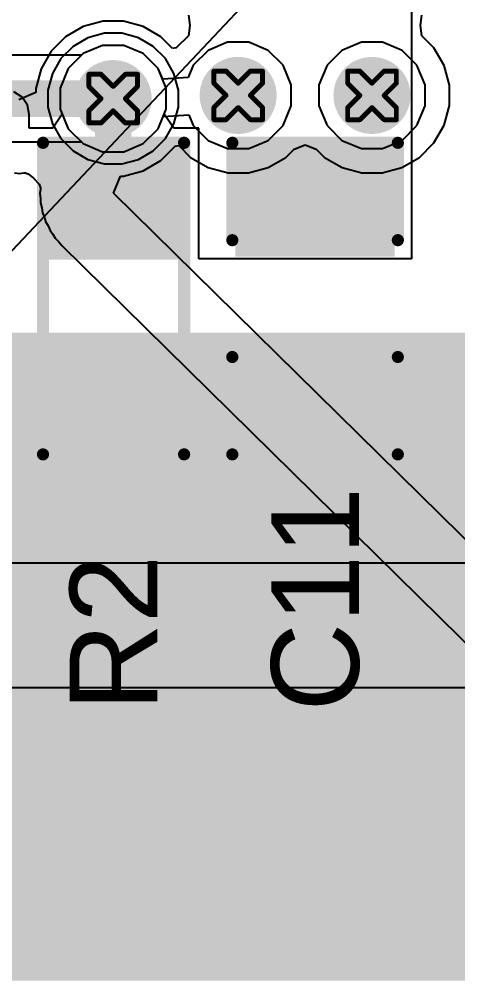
# Model space of a CAD drawing. Header units: inches. Extents: x 0 to 5379, y 0 to 5429.
# Drawn here: x 318.5 to 323.08, y 54.99 to 65.02 of the extents above; entities that cross this region are included whole.
import ezdxf

# ---------------------------------------------------------------- set-up
doc = ezdxf.new("R2010")
doc.units = ezdxf.units.IN
for name, color, linetype in [('Bottom Layer', 5, 'Continuous'), ('Bottom Solder', 6, 'Continuous'), ('Drill Drawing', 1, 'Continuous'), ('GND01', 16, 'Continuous'), ('GND02', 76, 'Continuous'), ('PWR', 156, 'Continuous'), ('SIG 01', 90, 'Continuous'), ('Top Layer', 1, 'Continuous'), ('Top Overlay', 2, 'Continuous'), ('Top Paste', 8, 'Continuous'), ('Top Solder', 216, 'Continuous'), ('Via Holes', 16, 'Continuous')]:
    doc.layers.add(name, color=color, linetype=linetype)
doc.styles.add('Arial', font='', dxfattribs={"height": 0.2})
doc.styles.get('Arial').set_extended_font_data('Arial')

# ---------------------------------------------------------------- blocks, each defined once
blk = doc.blocks.new('C___0805_116')
at = {"layer": 'Top Layer'}
for points in [[(-1.524, 0.762), (-0.508, 0.762), (-0.508, -0.762), (-1.524, -0.762)], [(0.508, 0.762), (1.524, 0.762), (1.524, -0.762), (0.508, -0.762)]]:
    blk.add_hatch(color=1, dxfattribs=at).paths.add_polyline_path(points)
at = {"layer": 'Top Paste'}
for points in [[(-1.524, 0.762), (-0.508, 0.762), (-0.508, -0.762), (-1.524, -0.762)], [(0.508, 0.762), (1.524, 0.762), (1.524, -0.762), (0.508, -0.762)]]:
    blk.add_hatch(color=8, dxfattribs=at).paths.add_polyline_path(points)
at = {"layer": 'Top Solder'}
for points in [[(-1.594, 0.832), (-0.438, 0.832), (-0.438, -0.832), (-1.594, -0.832)], [(0.438, 0.832), (1.594, 0.832), (1.594, -0.832), (0.438, -0.832)]]:
    blk.add_hatch(color=216, dxfattribs=at).paths.add_polyline_path(points)
at = {"layer": 'Top Overlay'}
for points in [[(-0.61, 0.864, 0.127, 0.127, 0), (-1.626, 0.864, 0.127, 0.127, 0)], [(-1.626, -0.864, 0.127, 0.127, 0), (-1.626, 0.864, 0.127, 0.127, 0)], [(1.626, 0.864, 0.127, 0.127, 0), (0.61, 0.864, 0.127, 0.127, 0)], [(1.626, -0.864, 0.127, 0.127, 0), (1.626, 0.864, 0.127, 0.127, 0)], [(-0.61, -0.864, 0.127, 0.127, 0), (-1.626, -0.864, 0.127, 0.127, 0)], [(1.626, -0.864, 0.127, 0.127, 0), (0.61, -0.864, 0.127, 0.127, 0)]]:
    blk.add_lwpolyline(points, format="xyseb", dxfattribs=at)
for points in [[(-1.657, 0.864, 0.0635, 0.0635, 1), (-1.594, 0.864, 0.0635, 0.0635, 1)], [(-1.657, 0.864, 0.0635, 0.0635, 1), (-1.594, 0.864, 0.0635, 0.0635, 1)], [(-0.641, 0.864, 0.0635, 0.0635, 1), (-0.578, 0.864, 0.0635, 0.0635, 1)], [(0.578, 0.864, 0.0635, 0.0635, 1), (0.641, 0.864, 0.0635, 0.0635, 1)], [(1.594, 0.864, 0.0635, 0.0635, 1), (1.657, 0.864, 0.0635, 0.0635, 1)], [(1.594, 0.864, 0.0635, 0.0635, 1), (1.657, 0.864, 0.0635, 0.0635, 1)], [(-1.657, -0.864, 0.0635, 0.0635, 1), (-1.594, -0.864, 0.0635, 0.0635, 1)], [(-1.657, -0.864, 0.0635, 0.0635, 1), (-1.594, -0.864, 0.0635, 0.0635, 1)], [(-0.641, -0.864, 0.0635, 0.0635, 1), (-0.578, -0.864, 0.0635, 0.0635, 1)], [(0.578, -0.864, 0.0635, 0.0635, 1), (0.641, -0.864, 0.0635, 0.0635, 1)], [(1.594, -0.864, 0.0635, 0.0635, 1), (1.657, -0.864, 0.0635, 0.0635, 1)], [(1.594, -0.864, 0.0635, 0.0635, 1), (1.657, -0.864, 0.0635, 0.0635, 1)]]:
    blk.add_lwpolyline(points, format="xyseb", close=True, dxfattribs=at)
blk = doc.blocks.new('P____DI_3333_8_125')
at = {"layer": 'Top Solder'}
blk.add_line((0.102, -1.238), (-5064.815, -5372.221), dxfattribs=at)
blk = doc.blocks.new('RES_0805_126')
at = {"layer": 'Top Layer'}
for points in [[(-1.524, 0.635), (-0.508, 0.635), (-0.508, -0.635), (-1.524, -0.635)], [(0.508, 0.635), (1.524, 0.635), (1.524, -0.635), (0.508, -0.635)]]:
    blk.add_hatch(color=1, dxfattribs=at).paths.add_polyline_path(points)
at = {"layer": 'Top Paste'}
for points in [[(-1.524, 0.635), (-0.508, 0.635), (-0.508, -0.635), (-1.524, -0.635)], [(0.508, 0.635), (1.524, 0.635), (1.524, -0.635), (0.508, -0.635)]]:
    blk.add_hatch(color=8, dxfattribs=at).paths.add_polyline_path(points)
at = {"layer": 'Top Solder'}
for points in [[(-1.6256, 0.7366), (-0.4064, 0.7366), (-0.4064, -0.7366), (-1.6256, -0.7366)], [(0.4064, 0.7366), (1.6256, 0.7366), (1.6256, -0.7366), (0.4064, -0.7366)]]:
    blk.add_hatch(color=216, dxfattribs=at).paths.add_polyline_path(points)
at = {"layer": 'Top Overlay'}
for points in [[(1.6256, 0.7366, 0.127, 0.127, 0), (-1.6256, 0.7366, 0.127, 0.127, 0)], [(-1.6256, -0.7366, 0.127, 0.127, 0), (-1.6256, 0.7366, 0.127, 0.127, 0)], [(1.6256, -0.7366, 0.127, 0.127, 0), (1.6256, 0.7366, 0.127, 0.127, 0)], [(1.6256, -0.7366, 0.127, 0.127, 0), (-1.6256, -0.7366, 0.127, 0.127, 0)]]:
    blk.add_lwpolyline(points, format="xyseb", dxfattribs=at)
for points in [[(-1.65735, 0.7366, 0.0635, 0.0635, 1), (-1.59385, 0.7366, 0.0635, 0.0635, 1)], [(-1.65735, 0.7366, 0.0635, 0.0635, 1), (-1.59385, 0.7366, 0.0635, 0.0635, 1)], [(1.59385, 0.7366, 0.0635, 0.0635, 1), (1.65735, 0.7366, 0.0635, 0.0635, 1)], [(1.59385, 0.7366, 0.0635, 0.0635, 1), (1.65735, 0.7366, 0.0635, 0.0635, 1)], [(-1.65735, -0.7366, 0.0635, 0.0635, 1), (-1.59385, -0.7366, 0.0635, 0.0635, 1)], [(-1.65735, -0.7366, 0.0635, 0.0635, 1), (-1.59385, -0.7366, 0.0635, 0.0635, 1)], [(1.59385, -0.7366, 0.0635, 0.0635, 1), (1.65735, -0.7366, 0.0635, 0.0635, 1)], [(1.59385, -0.7366, 0.0635, 0.0635, 1), (1.65735, -0.7366, 0.0635, 0.0635, 1)]]:
    blk.add_lwpolyline(points, format="xyseb", close=True, dxfattribs=at)

msp = doc.modelspace()

# ---------------------------------------------------------------- hatches: boundary and pattern name
at = {"layer": 'Bottom Layer'}
h = msp.add_hatch(color=5, dxfattribs=at)
edge = h.paths.add_edge_path()
edge.add_arc((320.788, 64.229), 0.3, 0, 360)
h = msp.add_hatch(color=5, dxfattribs=at)
edge = h.paths.add_edge_path()
edge.add_arc((322.185, 64.229), 0.3, 0, 360)
h = msp.add_hatch(color=5, dxfattribs=at)
edge = h.paths.add_edge_path()
edge.add_arc((319.483, 64.196), 0.3, 0, 360)
at = {"layer": 'Bottom Solder'}
h = msp.add_hatch(color=6, dxfattribs=at)
edge = h.paths.add_edge_path()
edge.add_arc((320.788, 64.229), 0.402, 0, 360)
h = msp.add_hatch(color=6, dxfattribs=at)
edge = h.paths.add_edge_path()
edge.add_arc((322.185, 64.229), 0.402, 0, 360)
h = msp.add_hatch(color=6, dxfattribs=at)
edge = h.paths.add_edge_path()
edge.add_arc((319.483, 64.196), 0.402, 0, 360)
at = {"layer": 'GND01'}
h = msp.add_hatch(color=16, dxfattribs=at)
edge = h.paths.add_edge_path()
edge.add_arc((320.788, 64.229), 0.3, 0, 360)
h = msp.add_hatch(color=16, dxfattribs=at)
edge = h.paths.add_edge_path()
edge.add_arc((322.185, 64.229), 0.3, 0, 360)
h = msp.add_hatch(color=16, dxfattribs=at)
edge = h.paths.add_edge_path()
edge.add_arc((319.483, 64.196), 0.3, 0, 360)
at = {"layer": 'GND02'}
h = msp.add_hatch(color=76, dxfattribs=at)
edge = h.paths.add_edge_path()
edge.add_arc((320.788, 64.229), 0.3, 0, 360)
h = msp.add_hatch(color=76, dxfattribs=at)
edge = h.paths.add_edge_path()
edge.add_arc((322.185, 64.229), 0.3, 0, 360)
h = msp.add_hatch(color=76, dxfattribs=at)
edge = h.paths.add_edge_path()
edge.add_arc((319.483, 64.196), 0.3, 0, 360)
at = {"layer": 'PWR'}
h = msp.add_hatch(color=156, dxfattribs=at)
edge = h.paths.add_edge_path()
edge.add_arc((320.788, 64.229), 0.3, 0, 360)
h = msp.add_hatch(color=156, dxfattribs=at)
edge = h.paths.add_edge_path()
edge.add_arc((322.185, 64.229), 0.3, 0, 360)
h = msp.add_hatch(color=156, dxfattribs=at)
edge = h.paths.add_edge_path()
edge.add_arc((319.483, 64.196), 0.3, 0, 360)
at = {"layer": 'SIG 01'}
h = msp.add_hatch(color=90, dxfattribs=at)
edge = h.paths.add_edge_path()
edge.add_arc((320.788, 64.229), 0.3, 0, 360)
h = msp.add_hatch(color=90, dxfattribs=at)
edge = h.paths.add_edge_path()
edge.add_arc((322.185, 64.229), 0.3, 0, 360)
h = msp.add_hatch(color=90, dxfattribs=at)
edge = h.paths.add_edge_path()
edge.add_arc((319.483, 64.196), 0.3, 0, 360)
at = {"layer": 'Top Layer'}
h = msp.add_hatch(color=1, dxfattribs=at)
edge = h.paths.add_edge_path()
edge.add_arc((320.788, 64.229), 0.3, 0, 360)
h = msp.add_hatch(color=1, dxfattribs=at)
edge = h.paths.add_edge_path()
edge.add_arc((322.185, 64.229), 0.3, 0, 360)
h = msp.add_hatch(color=1, dxfattribs=at)
edge = h.paths.add_edge_path()
edge.add_arc((319.483, 64.196), 0.3, 0, 360)
for points in [[(315.98, 56.979), (329.098, 56.979), (329.098, 61.755), (315.98, 61.755)], [(315.014, 54.991), (329.098, 54.991), (329.098, 57.531), (315.014, 57.531)]]:
    msp.add_hatch(color=1, dxfattribs=at).paths.add_polyline_path(points)
at = {"layer": 'Top Solder'}
h = msp.add_hatch(color=216, dxfattribs=at)
edge = h.paths.add_edge_path()
edge.add_arc((320.788, 64.229), 0.402, 0, 360)
h = msp.add_hatch(color=216, dxfattribs=at)
edge = h.paths.add_edge_path()
edge.add_arc((322.185, 64.229), 0.402, 0, 360)
h = msp.add_hatch(color=216, dxfattribs=at)
edge = h.paths.add_edge_path()
edge.add_arc((319.483, 64.196), 0.402, 0, 360)
at = {"layer": 'Via Holes'}
h = msp.add_hatch(color=7, dxfattribs=at)
edge = h.paths.add_edge_path()
edge.add_arc((319.483, 64.196), 0.15, 0, 360)
h = msp.add_hatch(color=7, dxfattribs=at)
edge = h.paths.add_edge_path()
edge.add_arc((320.788, 64.229), 0.15, 0, 360)
h = msp.add_hatch(color=7, dxfattribs=at)
edge = h.paths.add_edge_path()
edge.add_arc((322.185, 64.229), 0.15, 0, 360)

# ---------------------------------------------------------------- linework, layer by layer
at = {"layer": 'Bottom Layer'}
for p, q in [((320.268, 65.067), (320.282, 64.959)), ((322.692, 64.959), (322.705, 65.067)), ((319.171, 64.949), (318.987, 64.842)), ((319.377, 65.004), (319.171, 64.949)), ((319.59, 65.004), (319.377, 65.004)), ((319.795, 64.949), (319.59, 65.004)), ((319.979, 64.842), (319.795, 64.949)), ((320.282, 64.959), (320.268, 64.851)), ((322.705, 64.851), (322.692, 64.959)), ((318.987, 64.842), (318.837, 64.692)), ((320.102, 64.72), (319.979, 64.842)), ((320.268, 64.851), (320.142, 64.725)), ((322.832, 64.725), (322.705, 64.851)), ((320.142, 64.725), (320.102, 64.72)), ((322.938, 64.541), (322.832, 64.725)), ((318.837, 64.692), (318.73, 64.508)), ((322.993, 64.335), (322.938, 64.541)), ((318.73, 64.508), (318.675, 64.302)), ((322.993, 64.123), (322.993, 64.335)), ((318.675, 64.258), (318.497, 64.183)), ((318.675, 64.302), (318.675, 64.258)), ((322.938, 63.917), (322.993, 64.123)), ((322.832, 63.733), (322.938, 63.917)), ((321.371, 63.669), (321.487, 63.713)), ((321.487, 63.713), (321.603, 63.669)), ((322.681, 63.582), (322.832, 63.733)), ((319.979, 63.549), (320.13, 63.7)), ((320.13, 63.7), (320.17, 63.705)), ((320.17, 63.705), (320.292, 63.582)), ((321.284, 63.582), (321.371, 63.669)), ((321.603, 63.669), (321.689, 63.582)), ((319.795, 63.443), (319.979, 63.549)), ((320.292, 63.582), (320.476, 63.476)), ((321.1, 63.476), (321.284, 63.582)), ((321.689, 63.582), (321.873, 63.476)), ((322.497, 63.476), (322.681, 63.582)), ((318.452, 63.421), (318.504, 63.415)), ((318.504, 63.415), (318.552, 63.422)), ((318.552, 63.422), (318.566, 63.422)), ((318.566, 63.422), (318.597, 63.41)), ((318.597, 63.41), (318.651, 63.366)), ((319.59, 63.388), (319.795, 63.443)), ((320.476, 63.476), (320.682, 63.421)), ((320.682, 63.421), (320.895, 63.421)), ((320.895, 63.421), (321.1, 63.476)), ((321.873, 63.476), (322.079, 63.421)), ((322.079, 63.421), (322.292, 63.421)), ((322.292, 63.421), (322.497, 63.476)), ((318.651, 63.366), (318.709, 63.302)), ((319.487, 63.21), (319.56, 63.388)), ((319.56, 63.388), (319.59, 63.388)), ((318.709, 63.302), (318.725, 63.266)), ((318.725, 63.255), (318.718, 63.204)), ((318.725, 63.266), (318.725, 63.255)), ((324.27, 58.504), (319.487, 63.21)), ((318.718, 63.204), (318.725, 63.155)), ((318.725, 63.155), (318.725, 63.107)), ((318.725, 63.107), (318.739, 63.056)), ((318.739, 63.056), (318.746, 63.005)), ((318.746, 63.005), (318.765, 62.96)), ((318.765, 62.96), (318.778, 62.913)), ((318.778, 62.913), (318.804, 62.868)), ((318.804, 62.868), (318.824, 62.82)), ((318.824, 62.82), (318.854, 62.782)), ((318.854, 62.782), (318.879, 62.74)), ((318.879, 62.74), (318.916, 62.703)), ((318.916, 62.703), (318.948, 62.662)), ((318.948, 62.662), (323.73, 57.956))]:
    msp.add_line(p, q, dxfattribs=at)
at = {"layer": 'Drill Drawing'}
for points in [[(319.229, 64.323, 0.0508, 0.0508, 0), (319.229, 64.45, 0.0508, 0.0508, 0)], [(319.229, 64.45, 0.0508, 0.0508, 0), (319.356, 64.45, 0.0508, 0.0508, 0)], [(319.356, 64.45, 0.0508, 0.0508, 0), (319.483, 64.323, 0.0508, 0.0508, 0)], [(319.483, 64.323, 0.0508, 0.0508, 0), (319.61, 64.45, 0.0508, 0.0508, 0)], [(319.61, 64.45, 0.0508, 0.0508, 0), (319.737, 64.45, 0.0508, 0.0508, 0)], [(319.737, 64.323, 0.0508, 0.0508, 0), (319.737, 64.45, 0.0508, 0.0508, 0)], [(320.534, 64.356, 0.0508, 0.0508, 0), (320.534, 64.483, 0.0508, 0.0508, 0)], [(320.534, 64.483, 0.0508, 0.0508, 0), (320.661, 64.483, 0.0508, 0.0508, 0)], [(320.661, 64.483, 0.0508, 0.0508, 0), (320.788, 64.356, 0.0508, 0.0508, 0)], [(320.788, 64.356, 0.0508, 0.0508, 0), (320.915, 64.483, 0.0508, 0.0508, 0)], [(320.915, 64.483, 0.0508, 0.0508, 0), (321.042, 64.483, 0.0508, 0.0508, 0)], [(321.042, 64.356, 0.0508, 0.0508, 0), (321.042, 64.483, 0.0508, 0.0508, 0)], [(321.931, 64.356, 0.0508, 0.0508, 0), (321.931, 64.483, 0.0508, 0.0508, 0)], [(321.931, 64.483, 0.0508, 0.0508, 0), (322.058, 64.483, 0.0508, 0.0508, 0)], [(322.058, 64.483, 0.0508, 0.0508, 0), (322.185, 64.356, 0.0508, 0.0508, 0)], [(322.185, 64.356, 0.0508, 0.0508, 0), (322.312, 64.483, 0.0508, 0.0508, 0)], [(322.312, 64.483, 0.0508, 0.0508, 0), (322.439, 64.483, 0.0508, 0.0508, 0)], [(322.439, 64.356, 0.0508, 0.0508, 0), (322.439, 64.483, 0.0508, 0.0508, 0)], [(319.229, 64.323, 0.0508, 0.0508, 0), (319.356, 64.196, 0.0508, 0.0508, 0)], [(319.61, 64.196, 0.0508, 0.0508, 0), (319.737, 64.323, 0.0508, 0.0508, 0)], [(320.534, 64.356, 0.0508, 0.0508, 0), (320.661, 64.229, 0.0508, 0.0508, 0)], [(320.915, 64.229, 0.0508, 0.0508, 0), (321.042, 64.356, 0.0508, 0.0508, 0)], [(321.931, 64.356, 0.0508, 0.0508, 0), (322.058, 64.229, 0.0508, 0.0508, 0)], [(322.312, 64.229, 0.0508, 0.0508, 0), (322.439, 64.356, 0.0508, 0.0508, 0)], [(319.229, 64.069, 0.0508, 0.0508, 0), (319.356, 64.196, 0.0508, 0.0508, 0)], [(319.61, 64.196, 0.0508, 0.0508, 0), (319.737, 64.069, 0.0508, 0.0508, 0)], [(320.534, 64.102, 0.0508, 0.0508, 0), (320.661, 64.229, 0.0508, 0.0508, 0)], [(320.915, 64.229, 0.0508, 0.0508, 0), (321.042, 64.102, 0.0508, 0.0508, 0)], [(321.931, 64.102, 0.0508, 0.0508, 0), (322.058, 64.229, 0.0508, 0.0508, 0)], [(322.312, 64.229, 0.0508, 0.0508, 0), (322.439, 64.102, 0.0508, 0.0508, 0)], [(320.534, 63.975, 0.0508, 0.0508, 0), (320.534, 64.102, 0.0508, 0.0508, 0)], [(320.661, 63.975, 0.0508, 0.0508, 0), (320.788, 64.102, 0.0508, 0.0508, 0)], [(320.788, 64.102, 0.0508, 0.0508, 0), (320.915, 63.975, 0.0508, 0.0508, 0)], [(321.042, 63.975, 0.0508, 0.0508, 0), (321.042, 64.102, 0.0508, 0.0508, 0)], [(321.931, 63.975, 0.0508, 0.0508, 0), (321.931, 64.102, 0.0508, 0.0508, 0)], [(322.058, 63.975, 0.0508, 0.0508, 0), (322.185, 64.102, 0.0508, 0.0508, 0)], [(322.185, 64.102, 0.0508, 0.0508, 0), (322.312, 63.975, 0.0508, 0.0508, 0)], [(322.439, 63.975, 0.0508, 0.0508, 0), (322.439, 64.102, 0.0508, 0.0508, 0)], [(319.229, 63.942, 0.0508, 0.0508, 0), (319.229, 64.069, 0.0508, 0.0508, 0)], [(319.356, 63.942, 0.0508, 0.0508, 0), (319.483, 64.069, 0.0508, 0.0508, 0)], [(319.483, 64.069, 0.0508, 0.0508, 0), (319.61, 63.942, 0.0508, 0.0508, 0)], [(319.737, 63.942, 0.0508, 0.0508, 0), (319.737, 64.069, 0.0508, 0.0508, 0)], [(319.229, 63.942, 0.0508, 0.0508, 0), (319.356, 63.942, 0.0508, 0.0508, 0)], [(319.61, 63.942, 0.0508, 0.0508, 0), (319.737, 63.942, 0.0508, 0.0508, 0)], [(320.534, 63.975, 0.0508, 0.0508, 0), (320.661, 63.975, 0.0508, 0.0508, 0)], [(320.915, 63.975, 0.0508, 0.0508, 0), (321.042, 63.975, 0.0508, 0.0508, 0)], [(321.931, 63.975, 0.0508, 0.0508, 0), (322.058, 63.975, 0.0508, 0.0508, 0)], [(322.312, 63.975, 0.0508, 0.0508, 0), (322.439, 63.975, 0.0508, 0.0508, 0)]]:
    msp.add_lwpolyline(points, format="xyseb", dxfattribs=at)
for points in [[(319.217, 64.45, 0.0254, 0.0254, 1), (319.242, 64.45, 0.0254, 0.0254, 1)], [(319.217, 64.45, 0.0254, 0.0254, 1), (319.242, 64.45, 0.0254, 0.0254, 1)], [(319.344, 64.45, 0.0254, 0.0254, 1), (319.369, 64.45, 0.0254, 0.0254, 1)], [(319.344, 64.45, 0.0254, 0.0254, 1), (319.369, 64.45, 0.0254, 0.0254, 1)], [(319.598, 64.45, 0.0254, 0.0254, 1), (319.623, 64.45, 0.0254, 0.0254, 1)], [(319.598, 64.45, 0.0254, 0.0254, 1), (319.623, 64.45, 0.0254, 0.0254, 1)], [(319.725, 64.45, 0.0254, 0.0254, 1), (319.75, 64.45, 0.0254, 0.0254, 1)], [(319.725, 64.45, 0.0254, 0.0254, 1), (319.75, 64.45, 0.0254, 0.0254, 1)], [(320.522, 64.483, 0.0254, 0.0254, 1), (320.547, 64.483, 0.0254, 0.0254, 1)], [(320.522, 64.483, 0.0254, 0.0254, 1), (320.547, 64.483, 0.0254, 0.0254, 1)], [(320.649, 64.483, 0.0254, 0.0254, 1), (320.674, 64.483, 0.0254, 0.0254, 1)], [(320.649, 64.483, 0.0254, 0.0254, 1), (320.674, 64.483, 0.0254, 0.0254, 1)], [(320.903, 64.483, 0.0254, 0.0254, 1), (320.928, 64.483, 0.0254, 0.0254, 1)], [(320.903, 64.483, 0.0254, 0.0254, 1), (320.928, 64.483, 0.0254, 0.0254, 1)], [(321.03, 64.483, 0.0254, 0.0254, 1), (321.055, 64.483, 0.0254, 0.0254, 1)], [(321.03, 64.483, 0.0254, 0.0254, 1), (321.055, 64.483, 0.0254, 0.0254, 1)], [(321.919, 64.483, 0.0254, 0.0254, 1), (321.944, 64.483, 0.0254, 0.0254, 1)], [(321.919, 64.483, 0.0254, 0.0254, 1), (321.944, 64.483, 0.0254, 0.0254, 1)], [(322.046, 64.483, 0.0254, 0.0254, 1), (322.071, 64.483, 0.0254, 0.0254, 1)], [(322.046, 64.483, 0.0254, 0.0254, 1), (322.071, 64.483, 0.0254, 0.0254, 1)], [(322.3, 64.483, 0.0254, 0.0254, 1), (322.325, 64.483, 0.0254, 0.0254, 1)], [(322.3, 64.483, 0.0254, 0.0254, 1), (322.325, 64.483, 0.0254, 0.0254, 1)], [(322.427, 64.483, 0.0254, 0.0254, 1), (322.452, 64.483, 0.0254, 0.0254, 1)], [(322.427, 64.483, 0.0254, 0.0254, 1), (322.452, 64.483, 0.0254, 0.0254, 1)], [(319.217, 64.323, 0.0254, 0.0254, 1), (319.242, 64.323, 0.0254, 0.0254, 1)], [(319.217, 64.323, 0.0254, 0.0254, 1), (319.242, 64.323, 0.0254, 0.0254, 1)], [(319.471, 64.323, 0.0254, 0.0254, 1), (319.496, 64.323, 0.0254, 0.0254, 1)], [(319.471, 64.323, 0.0254, 0.0254, 1), (319.496, 64.323, 0.0254, 0.0254, 1)], [(319.725, 64.323, 0.0254, 0.0254, 1), (319.75, 64.323, 0.0254, 0.0254, 1)], [(319.725, 64.323, 0.0254, 0.0254, 1), (319.75, 64.323, 0.0254, 0.0254, 1)], [(320.522, 64.356, 0.0254, 0.0254, 1), (320.547, 64.356, 0.0254, 0.0254, 1)], [(320.522, 64.356, 0.0254, 0.0254, 1), (320.547, 64.356, 0.0254, 0.0254, 1)], [(320.776, 64.356, 0.0254, 0.0254, 1), (320.801, 64.356, 0.0254, 0.0254, 1)], [(320.776, 64.356, 0.0254, 0.0254, 1), (320.801, 64.356, 0.0254, 0.0254, 1)], [(321.03, 64.356, 0.0254, 0.0254, 1), (321.055, 64.356, 0.0254, 0.0254, 1)], [(321.03, 64.356, 0.0254, 0.0254, 1), (321.055, 64.356, 0.0254, 0.0254, 1)], [(321.919, 64.356, 0.0254, 0.0254, 1), (321.944, 64.356, 0.0254, 0.0254, 1)], [(321.919, 64.356, 0.0254, 0.0254, 1), (321.944, 64.356, 0.0254, 0.0254, 1)], [(322.173, 64.356, 0.0254, 0.0254, 1), (322.198, 64.356, 0.0254, 0.0254, 1)], [(322.173, 64.356, 0.0254, 0.0254, 1), (322.198, 64.356, 0.0254, 0.0254, 1)], [(322.427, 64.356, 0.0254, 0.0254, 1), (322.452, 64.356, 0.0254, 0.0254, 1)], [(322.427, 64.356, 0.0254, 0.0254, 1), (322.452, 64.356, 0.0254, 0.0254, 1)], [(319.344, 64.196, 0.0254, 0.0254, 1), (319.369, 64.196, 0.0254, 0.0254, 1)], [(319.344, 64.196, 0.0254, 0.0254, 1), (319.369, 64.196, 0.0254, 0.0254, 1)], [(319.598, 64.196, 0.0254, 0.0254, 1), (319.623, 64.196, 0.0254, 0.0254, 1)], [(319.598, 64.196, 0.0254, 0.0254, 1), (319.623, 64.196, 0.0254, 0.0254, 1)], [(320.649, 64.229, 0.0254, 0.0254, 1), (320.674, 64.229, 0.0254, 0.0254, 1)], [(320.649, 64.229, 0.0254, 0.0254, 1), (320.674, 64.229, 0.0254, 0.0254, 1)], [(320.903, 64.229, 0.0254, 0.0254, 1), (320.928, 64.229, 0.0254, 0.0254, 1)], [(320.903, 64.229, 0.0254, 0.0254, 1), (320.928, 64.229, 0.0254, 0.0254, 1)], [(322.046, 64.229, 0.0254, 0.0254, 1), (322.071, 64.229, 0.0254, 0.0254, 1)], [(322.046, 64.229, 0.0254, 0.0254, 1), (322.071, 64.229, 0.0254, 0.0254, 1)], [(322.3, 64.229, 0.0254, 0.0254, 1), (322.325, 64.229, 0.0254, 0.0254, 1)], [(322.3, 64.229, 0.0254, 0.0254, 1), (322.325, 64.229, 0.0254, 0.0254, 1)], [(320.522, 64.102, 0.0254, 0.0254, 1), (320.547, 64.102, 0.0254, 0.0254, 1)], [(320.522, 64.102, 0.0254, 0.0254, 1), (320.547, 64.102, 0.0254, 0.0254, 1)], [(320.776, 64.102, 0.0254, 0.0254, 1), (320.801, 64.102, 0.0254, 0.0254, 1)], [(320.776, 64.102, 0.0254, 0.0254, 1), (320.801, 64.102, 0.0254, 0.0254, 1)], [(321.03, 64.102, 0.0254, 0.0254, 1), (321.055, 64.102, 0.0254, 0.0254, 1)], [(321.03, 64.102, 0.0254, 0.0254, 1), (321.055, 64.102, 0.0254, 0.0254, 1)], [(321.919, 64.102, 0.0254, 0.0254, 1), (321.944, 64.102, 0.0254, 0.0254, 1)], [(321.919, 64.102, 0.0254, 0.0254, 1), (321.944, 64.102, 0.0254, 0.0254, 1)], [(322.173, 64.102, 0.0254, 0.0254, 1), (322.198, 64.102, 0.0254, 0.0254, 1)], [(322.173, 64.102, 0.0254, 0.0254, 1), (322.198, 64.102, 0.0254, 0.0254, 1)], [(322.427, 64.102, 0.0254, 0.0254, 1), (322.452, 64.102, 0.0254, 0.0254, 1)], [(322.427, 64.102, 0.0254, 0.0254, 1), (322.452, 64.102, 0.0254, 0.0254, 1)], [(319.217, 64.069, 0.0254, 0.0254, 1), (319.242, 64.069, 0.0254, 0.0254, 1)], [(319.217, 64.069, 0.0254, 0.0254, 1), (319.242, 64.069, 0.0254, 0.0254, 1)], [(319.471, 64.069, 0.0254, 0.0254, 1), (319.496, 64.069, 0.0254, 0.0254, 1)], [(319.471, 64.069, 0.0254, 0.0254, 1), (319.496, 64.069, 0.0254, 0.0254, 1)], [(319.725, 64.069, 0.0254, 0.0254, 1), (319.75, 64.069, 0.0254, 0.0254, 1)], [(319.725, 64.069, 0.0254, 0.0254, 1), (319.75, 64.069, 0.0254, 0.0254, 1)], [(319.217, 63.942, 0.0254, 0.0254, 1), (319.242, 63.942, 0.0254, 0.0254, 1)], [(319.217, 63.942, 0.0254, 0.0254, 1), (319.242, 63.942, 0.0254, 0.0254, 1)], [(319.344, 63.942, 0.0254, 0.0254, 1), (319.369, 63.942, 0.0254, 0.0254, 1)], [(319.344, 63.942, 0.0254, 0.0254, 1), (319.369, 63.942, 0.0254, 0.0254, 1)], [(319.598, 63.942, 0.0254, 0.0254, 1), (319.623, 63.942, 0.0254, 0.0254, 1)], [(319.598, 63.942, 0.0254, 0.0254, 1), (319.623, 63.942, 0.0254, 0.0254, 1)], [(319.725, 63.942, 0.0254, 0.0254, 1), (319.75, 63.942, 0.0254, 0.0254, 1)], [(319.725, 63.942, 0.0254, 0.0254, 1), (319.75, 63.942, 0.0254, 0.0254, 1)], [(320.522, 63.975, 0.0254, 0.0254, 1), (320.547, 63.975, 0.0254, 0.0254, 1)], [(320.522, 63.975, 0.0254, 0.0254, 1), (320.547, 63.975, 0.0254, 0.0254, 1)], [(320.649, 63.975, 0.0254, 0.0254, 1), (320.674, 63.975, 0.0254, 0.0254, 1)], [(320.649, 63.975, 0.0254, 0.0254, 1), (320.674, 63.975, 0.0254, 0.0254, 1)], [(320.903, 63.975, 0.0254, 0.0254, 1), (320.928, 63.975, 0.0254, 0.0254, 1)], [(320.903, 63.975, 0.0254, 0.0254, 1), (320.928, 63.975, 0.0254, 0.0254, 1)], [(321.03, 63.975, 0.0254, 0.0254, 1), (321.055, 63.975, 0.0254, 0.0254, 1)], [(321.03, 63.975, 0.0254, 0.0254, 1), (321.055, 63.975, 0.0254, 0.0254, 1)], [(321.919, 63.975, 0.0254, 0.0254, 1), (321.944, 63.975, 0.0254, 0.0254, 1)], [(321.919, 63.975, 0.0254, 0.0254, 1), (321.944, 63.975, 0.0254, 0.0254, 1)], [(322.046, 63.975, 0.0254, 0.0254, 1), (322.071, 63.975, 0.0254, 0.0254, 1)], [(322.046, 63.975, 0.0254, 0.0254, 1), (322.071, 63.975, 0.0254, 0.0254, 1)], [(322.3, 63.975, 0.0254, 0.0254, 1), (322.325, 63.975, 0.0254, 0.0254, 1)], [(322.3, 63.975, 0.0254, 0.0254, 1), (322.325, 63.975, 0.0254, 0.0254, 1)], [(322.427, 63.975, 0.0254, 0.0254, 1), (322.452, 63.975, 0.0254, 0.0254, 1)], [(322.427, 63.975, 0.0254, 0.0254, 1), (322.452, 63.975, 0.0254, 0.0254, 1)]]:
    msp.add_lwpolyline(points, format="xyseb", close=True, dxfattribs=at)
at = {"layer": 'GND01'}
for p, q in [((319.373, 64.75), (319.169, 64.665)), ((319.593, 64.75), (319.373, 64.75)), ((319.797, 64.665), (319.593, 64.75)), ((319.169, 64.665), (319.014, 64.51)), ((319.953, 64.51), (319.797, 64.665)), ((319.014, 64.51), (318.929, 64.306)), ((320.037, 64.306), (319.953, 64.51)), ((318.929, 64.306), (318.929, 64.086)), ((320.037, 64.086), (320.037, 64.306)), ((318.929, 64.086), (319.014, 63.882)), ((319.953, 63.882), (320.037, 64.086)), ((319.014, 63.882), (319.169, 63.726)), ((319.797, 63.726), (319.953, 63.882)), ((319.169, 63.726), (319.373, 63.642)), ((319.593, 63.642), (319.797, 63.726)), ((319.373, 63.642), (319.593, 63.642))]:
    msp.add_line(p, q, dxfattribs=at)
at = {"layer": 'GND02'}
for p, q in [((319.373, 64.75), (319.169, 64.665)), ((319.593, 64.75), (319.373, 64.75)), ((319.797, 64.665), (319.593, 64.75)), ((319.169, 64.665), (319.014, 64.51)), ((319.953, 64.51), (319.797, 64.665)), ((319.014, 64.51), (318.929, 64.306)), ((320.037, 64.306), (319.953, 64.51)), ((318.929, 64.306), (318.929, 64.086)), ((320.037, 64.086), (320.037, 64.306)), ((318.929, 64.086), (319.014, 63.882)), ((319.953, 63.882), (320.037, 64.086)), ((319.014, 63.882), (319.169, 63.726)), ((319.797, 63.726), (319.953, 63.882)), ((319.169, 63.726), (319.373, 63.642)), ((319.593, 63.642), (319.797, 63.726)), ((319.373, 63.642), (319.593, 63.642))]:
    msp.add_line(p, q, dxfattribs=at)
at = {"layer": 'PWR'}
for p, q in [((319.373, 64.75), (319.169, 64.665)), ((319.593, 64.75), (319.373, 64.75)), ((319.797, 64.665), (319.593, 64.75)), ((320.678, 64.783), (320.474, 64.699)), ((320.898, 64.783), (320.678, 64.783)), ((321.102, 64.699), (320.898, 64.783)), ((322.075, 64.783), (321.871, 64.699)), ((322.295, 64.783), (322.075, 64.783)), ((322.499, 64.699), (322.295, 64.783)), ((319.153, 64.649), (314.422, 64.649)), ((319.169, 64.665), (319.153, 64.649)), ((319.953, 64.51), (319.797, 64.665)), ((320.474, 64.699), (320.319, 64.543)), ((321.258, 64.543), (321.102, 64.699)), ((321.871, 64.699), (321.716, 64.543)), ((322.655, 64.543), (322.499, 64.699)), ((320.319, 64.543), (320.266, 64.417)), ((321.342, 64.339), (321.258, 64.543)), ((321.716, 64.543), (321.631, 64.339)), ((322.739, 64.339), (322.655, 64.543)), ((320, 64.397), (319.953, 64.51)), ((320.266, 64.417), (320, 64.397)), ((321.342, 64.119), (321.342, 64.339)), ((321.631, 64.339), (321.631, 64.119)), ((322.739, 64.119), (322.739, 64.339)), ((321.258, 63.915), (321.342, 64.119)), ((321.631, 64.119), (321.716, 63.915)), ((322.655, 63.915), (322.739, 64.119)), ((320.005, 64.008), (320.272, 64.028)), ((320.272, 64.028), (320.319, 63.915)), ((319.953, 63.882), (320.005, 64.008)), ((320.319, 63.915), (320.474, 63.759)), ((321.102, 63.759), (321.258, 63.915)), ((321.716, 63.915), (321.871, 63.759)), ((322.499, 63.759), (322.655, 63.915)), ((319.797, 63.726), (319.953, 63.882)), ((314.609, 63.743), (319.153, 63.743)), ((319.153, 63.743), (319.169, 63.726)), ((319.169, 63.726), (319.373, 63.642)), ((319.593, 63.642), (319.797, 63.726)), ((320.474, 63.759), (320.678, 63.675)), ((320.898, 63.675), (321.102, 63.759)), ((321.871, 63.759), (322.075, 63.675)), ((322.295, 63.675), (322.499, 63.759)), ((319.373, 63.642), (319.593, 63.642)), ((320.678, 63.675), (320.898, 63.675)), ((322.075, 63.675), (322.295, 63.675)), ((323.901, 59.347), (303.131, 59.347)), ((303.399, 58.052), (337.838, 58.052))]:
    msp.add_line(p, q, dxfattribs=at)
for points in [[(314.422, 64.196, 0.381, 0.381, 0), (319.483, 64.196, 0.381, 0.381, 0)], [(303.131, 58.699, 0.762, 0.762, 0), (338.785, 58.699, 0.762, 0.762, 0)]]:
    msp.add_lwpolyline(points, format="xyseb", dxfattribs=at)
msp.add_lwpolyline([(319.388, 64.196, 0.191, 0.191, 1), (319.578, 64.196, 0.191, 0.191, 1)], format="xyseb", close=True, dxfattribs=at)
at = {"layer": 'SIG 01'}
for p, q in [((319.22, 64.83), (319.065, 64.741)), ((319.394, 64.877), (319.22, 64.83)), ((319.573, 64.877), (319.394, 64.877)), ((319.746, 64.83), (319.573, 64.877)), ((319.901, 64.741), (319.746, 64.83)), ((319.065, 64.741), (318.938, 64.614)), ((320.028, 64.614), (319.901, 64.741)), ((318.938, 64.614), (318.849, 64.459)), ((320.118, 64.459), (320.028, 64.614)), ((318.849, 64.459), (318.802, 64.285)), ((320.164, 64.285), (320.118, 64.459)), ((318.802, 64.285), (318.802, 64.106)), ((320.164, 64.106), (320.164, 64.285)), ((318.802, 64.106), (318.849, 63.933)), ((320.118, 63.933), (320.164, 64.106)), ((318.849, 63.933), (318.938, 63.778)), ((320.028, 63.778), (320.118, 63.933)), ((318.938, 63.778), (319.065, 63.651)), ((319.901, 63.651), (320.028, 63.778)), ((319.065, 63.651), (319.22, 63.561)), ((319.746, 63.561), (319.901, 63.651)), ((319.22, 63.561), (319.394, 63.515)), ((319.394, 63.515), (319.573, 63.515)), ((319.573, 63.515), (319.746, 63.561))]:
    msp.add_line(p, q, dxfattribs=at)
at = {"layer": 'Top Layer'}
for p, q in [((322.599, 65.098), (322.599, 62.524)), ((319.373, 64.75), (319.169, 64.665)), ((319.593, 64.75), (319.373, 64.75)), ((319.797, 64.665), (319.593, 64.75)), ((319.169, 64.665), (319.014, 64.51)), ((319.953, 64.51), (319.797, 64.665)), ((319.014, 64.51), (318.929, 64.306)), ((320.037, 64.306), (319.953, 64.51)), ((318.532, 64.212), (318.447, 64.268)), ((318.588, 64.128), (318.532, 64.212)), ((318.929, 64.306), (318.929, 64.086)), ((320.037, 64.086), (320.037, 64.306)), ((318.607, 64.029), (318.588, 64.128)), ((318.607, 63.887), (318.607, 64.029)), ((318.95, 64.035), (318.852, 63.887)), ((318.929, 64.086), (318.95, 64.035)), ((320.016, 64.035), (320.037, 64.086)), ((320.115, 63.887), (320.016, 64.035)), ((318.852, 63.887), (318.607, 63.887)), ((320.376, 63.887), (320.115, 63.887)), ((320.376, 62.524), (320.376, 63.887)), ((322.599, 62.524), (320.376, 62.524))]:
    msp.add_line(p, q, dxfattribs=at)
msp.add_lwpolyline([(319.483, 63.108, 0.381, 0.381, 0), (319.483, 64.196, 0.381, 0.381, 0)], format="xyseb", dxfattribs=at)
for points in [[(319.388, 64.196, 0.191, 0.191, 1), (319.578, 64.196, 0.191, 0.191, 1)], [(319.388, 63.108, 0.191, 0.191, 1), (319.578, 63.108, 0.191, 0.191, 1)]]:
    msp.add_lwpolyline(points, format="xyseb", close=True, dxfattribs=at)

# ---------------------------------------------------------------- block references
for name, p, rotation in [('P____DI_3333_8_125', (314.394, 56.988), 180), ('RES_0805_126', (319.487, 62.109), 270), ('C___0805_116', (321.591, 62.109), 270)]:
    msp.add_blockref(name, p, dxfattribs=dict(rotation=rotation))

# ---------------------------------------------------------------- texts
at = {"layer": 'Top Overlay', "style": 'Arial'}
for s, p in [('C11', (322.048, 57.801)), ('R2', (319.944, 57.801))]:
    msp.add_text(s, height=0.9144, rotation=90, dxfattribs=at).set_placement(p)

doc.saveas('drawing.dxf')
